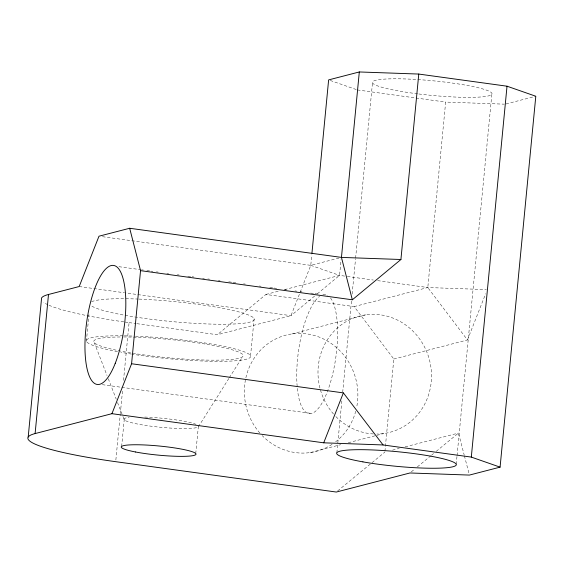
<?xml version="1.0" encoding="UTF-8"?>
<svg xmlns="http://www.w3.org/2000/svg" width="564" height="564" viewBox="0 0 564 564"><rect width="100%" height="100%" fill="white"/><g stroke="black" fill="none" stroke-linecap="round" stroke-linejoin="round"><path stroke-width="0.42" stroke-dasharray="2.82 2.11" d="M86.384 341.347L88.957 314.613M115.867 459.935L120.245 414.448M120.329 413.574L122.515 390.831M123.53 380.333L129.085 322.601A131.391 16.011 5.5 0 1 124.658 321.981M121.655 446.406L124.327 418.594M195.75 453.534L198.345 426.581M250.557 355.785L254.131 318.702M136.876 323.673L217.33 334.741L290.968 315.678L310.771 265.348L311.786 254.85M317.285 293.858L339.556 275.387L341.072 259.644M336.87 452.772L342.017 399.291M342.693 392.276L351.471 301.084M352.147 294.07L355.524 258.996M355.609 258.122L372.578 81.879M384.937 451.249L393.82 359.028L354.164 306.597L265.919 294.45L217.33 334.741M393.82 359.028L467.457 339.965L427.801 287.534L445.652 102.084L504.244 104.157M456.22 464.278L456.981 456.389M457.066 455.515L491.85 94.266M467.457 339.965L485.667 293.696M228.85 378.486L198.324 426.906A37.541 4.575 5.5 0 1 148.952 425.912A37.541 4.575 5.5 0 1 129.156 417.36M229.322 377.739L242.471 356.878M314.585 296.093L290.968 315.678L125.377 292.892M337.653 490.934L371.366 463.213M372.043 462.656L384.852 452.124M411.29 471.871L414.66 469.1M417.36 466.879L430.847 455.79M431.523 455.24L433.54 453.576M436.24 451.355L458.49 433.06L464.165 454.908M505.971 103.966L535.8 96.247M102.472 236.683L310.771 265.348L338.901 258.065M265.919 294.45L278.616 291.165M284.538 289.635L339.556 275.387L346.472 276.346M354.164 306.597L427.801 287.534L486.387 289.6M292.011 333.916L365.648 314.853M310.207 452.582L340.677 444.693M348.298 442.719L383.844 433.519M392.474 450.15L399.241 448.394M405.171 446.864L458.49 433.06M357.414 89.944L445.652 102.084M347.339 276.459L373.297 280.033M377.619 280.625L427.801 287.534M118.962 266.694L140.746 269.691M141.62 269.811L143.362 270.05M146.844 270.53L150.334 271.009M151.208 271.129L152.95 271.369M156.432 271.848L158.181 272.088M166.895 273.286L168.636 273.526M177.35 274.731L179.098 274.971M187.812 276.17L191.295 276.649M192.169 276.769L193.91 277.009M202.624 278.207L204.372 278.447M207.855 278.926L209.596 279.166M218.317 280.364L220.059 280.604M228.772 281.803L232.262 282.282M233.129 282.402L235.745 282.761M243.592 283.84L245.333 284.08M259.278 286.004L261.019 286.244M269.733 287.443L273.223 287.922M274.097 288.042L276.705 288.401M284.552 289.48L286.293 289.72M295.007 290.918L296.756 291.158M300.238 291.637L301.98 291.877M310.701 293.076L314.183 293.555M315.057 293.675L317.673 294.034M79.186 286.54L124.503 292.772M129.085 322.601L136.009 323.553M102.303 384.662L311.469 413.44M330.271 80.476L356.589 89.655M310.771 265.348L339.556 275.387M94.273 342.637L107.019 375.462M108.295 378.747L116.262 399.263M117.538 402.548L122.635 415.675M122.952 416.5L124.228 419.785M464.384 455.754L468.966 473.4M123.77 321.854A131.391 16.011 5.5 0 1 48.673 305.124M47.884 304.764A131.391 16.011 5.5 0 1 43.576 302.318M332.069 444.347A60.066 56.534 75.5 0 1 262.197 435.598M259.849 433.053A60.066 56.534 75.5 0 1 285.976 335.122A60.066 56.534 75.5 0 1 356.547 407.85M355.736 411.219A60.066 56.534 75.5 0 1 335.643 441.795M417.564 93.814A60.066 7.318 5.5 0 1 389.139 78.889A60.066 7.318 5.5 0 1 489.58 91.438A60.066 7.318 5.5 0 1 418.41 93.92M135.487 336.179A82.591 10.067 5.5 0 1 250.663 356.589A82.591 10.067 5.5 0 1 132.209 354.206M131.412 354.079A82.591 10.067 5.5 0 1 120.879 352.303M117.587 351.682A82.591 10.067 5.5 0 1 123.445 335.841M124.256 335.848A82.591 10.067 5.5 0 1 134.592 336.144M123.587 336.962A75.082 9.151 5.5 0 1 242.569 354.389A75.082 9.151 5.5 0 1 140.655 354.46A75.082 9.151 5.5 0 1 121.669 336.962M139.061 299.089A82.591 10.067 5.5 0 1 249.619 315.487A82.591 10.067 5.5 0 1 193.353 323.264A82.591 10.067 5.5 0 1 91.262 305.695M91.565 301.782A82.591 10.067 5.5 0 1 138.159 299.054M144.715 417.057A37.541 4.575 5.5 0 1 195.997 424.318M333.486 413.99A60.066 56.534 75.5 0 1 346.677 321.318A60.066 56.534 75.5 0 1 429.338 359.487A60.066 56.534 75.5 0 1 376.893 434.033M373.382 433.949A60.066 56.534 75.5 0 1 335.834 416.535M330.497 297.954A60.066 18.915 -82.2 0 1 327.613 390.958A60.066 18.915 -82.2 0 1 297.172 386.559A60.066 18.915 -82.2 0 1 319.619 296.382M322.897 294.753A60.066 18.915 -82.2 0 1 327.79 295.466"/><path stroke-width="0.85" d="M28.2 437.022L41.595 297.94A131.391 16.011 5.5 0 1 48.497 294.478L79.186 286.54L98.989 236.203L129.671 228.265L341.453 257.403L400.919 259.503L418.777 74.06L507.022 86.2L535.8 96.247L500.085 467.14L469.403 475.078L409.943 472.977L336.306 492.041L115.698 461.683A131.391 16.011 5.5 0 1 35.109 433.568L48.497 294.478M35.109 433.568L111.933 413.68L131.581 363.745L140.549 270.649L129.671 228.265M311.955 253.102L328.629 79.898L359.31 71.959L418.777 74.06M359.31 71.959L341.453 257.403L352.331 299.794L140.549 270.649M500.085 467.14L471.307 457.094L507.022 86.2M111.933 413.68L323.722 442.818L343.37 392.889L131.581 363.745M352.331 299.794L400.919 259.503M323.722 442.818L383.062 444.954L471.307 457.094M343.37 392.889L383.062 444.954M115.246 363.322A60.066 18.915 -82.2 0 0 116.001 266.321A60.066 18.915 -82.2 0 0 84.953 345.224A60.066 18.915 -82.2 0 0 115.246 363.322M135.593 451.997A37.541 4.575 5.5 0 0 195.645 454.718A37.541 4.575 5.5 0 0 144.708 444.975A37.541 4.575 5.5 0 0 135.593 451.997M362.92 461.867A60.066 7.318 5.5 0 0 456.135 465.159A60.066 7.318 5.5 0 0 370.449 449.875A60.066 7.318 5.5 0 0 362.92 461.867"/></g></svg>
